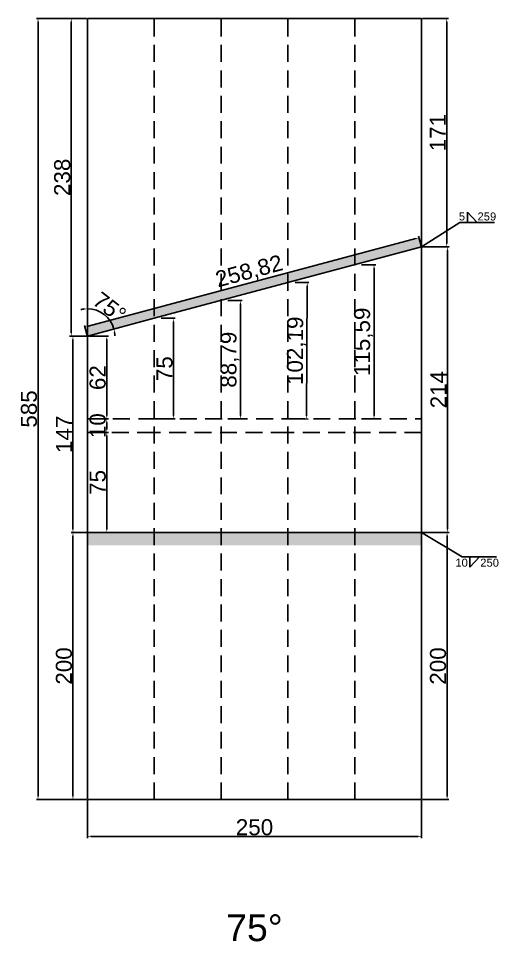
# Model space of a CAD drawing. Header units: millimetres. Extents: x 1455 to 24185, y -7314 to 4772.
# Drawn here: x 3769 to 4128, y -3964 to -3273 of the extents above; entities that cross this region are included whole.
import ezdxf

# ---------------------------------------------------------------- set-up
doc = ezdxf.new("R2010")
doc.units = ezdxf.units.MM
doc.linetypes.add('DASHED', pattern=[19.05, 12.7, -6.35])
doc.layers.add('尺寸标注', color=6, linetype='Continuous')
doc.layers.add('焊缝', color=250, linetype='Continuous')
doc.styles.get("Standard").update_dxf_attribs({"font": 'arial.ttf'})
doc.dimstyles.new('ISO-25-JHF', dxfattribs={"dimtxt": 12, "dimasz": 2.5, "dimexe": 1.25, "dimexo": 0.625, "dimtad": 1, "dimtxsty": 'Standard', "dimcen": 2.5, "dimadec": 0, "dimazin": 0, "dimtfac": 1, "dimtmove": 0, "dimatfit": 3, "dimfxl": 1, "dimarcsym": 0})

# ---------------------------------------------------------------- blocks, each defined once
blk = doc.blocks.new('*D501')
at = {"layer": 'Defpoints', "color": 0, "transparency": 16777216}
for p in [(3820.84, -3857.61), (4070.84, -3857.61), (4070.84, -3885.2)]:
    blk.add_point(p, dxfattribs=at)
at = {"layer": '尺寸标注', "color": 0, "lineweight": -2, "transparency": 16777216}
for p, q in [((3820.84, -3858.23), (3820.84, -3886.45)), ((4070.84, -3858.23), (4070.84, -3886.45)), ((3823.34, -3885.2), (4068.34, -3885.2))]:
    blk.add_line(p, q, dxfattribs=at)
at = {"layer": '尺寸标注', "color": 0, "transparency": 16777216}
for points in [[(3823.34, -3884.78), (3823.34, -3885.61), (3820.84, -3885.2)], [(4068.34, -3884.78), (4068.34, -3885.61), (4070.84, -3885.2)]]:
    blk.add_solid(points, dxfattribs=at)
at = {"layer": '尺寸标注', "color": 0, "transparency": 16777216, "insert": (3945.84, -3878.45), "char_height": 12, "attachment_point": 5}
blk.add_mtext('250', dxfattribs=at)
blk = doc.blocks.new('*D502')
at = {"layer": 'Defpoints', "color": 0, "transparency": 16777216}
for p in [(3820.84, -3510.61), (3810, -3657.61), (3820.84, -3657.61)]:
    blk.add_point(p, dxfattribs=at)
at = {"layer": '尺寸标注', "color": 0, "lineweight": -2, "transparency": 16777216}
for p, q in [((3820.21, -3510.61), (3808.75, -3510.61)), ((3810, -3513.11), (3810, -3655.11)), ((3820.21, -3657.61), (3808.75, -3657.61))]:
    blk.add_line(p, q, dxfattribs=at)
at = {"layer": '尺寸标注', "color": 0, "transparency": 16777216}
for points in [[(3809.58, -3513.11), (3810.42, -3513.11), (3810, -3510.61)], [(3809.58, -3655.11), (3810.42, -3655.11), (3810, -3657.61)]]:
    blk.add_solid(points, dxfattribs=at)
at = {"layer": '尺寸标注', "color": 0, "transparency": 16777216, "insert": (3803.35, -3584.11), "char_height": 12, "attachment_point": 5, "rotation": 90}
blk.add_mtext('147', dxfattribs=at)
blk = doc.blocks.new('*D490')
at = {"layer": 'Defpoints', "color": 0, "transparency": 16777216}
for p in [(3825.28, -3582.61), (3835.29, -3582.61), (3825.28, -3657.61)]:
    blk.add_point(p, dxfattribs=at)
at = {"layer": '尺寸标注', "color": 0, "lineweight": -2, "transparency": 16777216}
for p, q in [((3825.9, -3582.61), (3836.54, -3582.61)), ((3835.29, -3655.11), (3835.29, -3585.11)), ((3825.9, -3657.61), (3836.54, -3657.61))]:
    blk.add_line(p, q, dxfattribs=at)
at = {"layer": '尺寸标注', "color": 0, "transparency": 16777216}
for points in [[(3834.87, -3585.11), (3835.7, -3585.11), (3835.29, -3582.61)], [(3834.87, -3655.11), (3835.7, -3655.11), (3835.29, -3657.61)]]:
    blk.add_solid(points, dxfattribs=at)
at = {"layer": '尺寸标注', "color": 0, "transparency": 16777216, "insert": (3828.56, -3620.11), "char_height": 12, "attachment_point": 5, "rotation": 90}
blk.add_mtext('75', dxfattribs=at)
blk = doc.blocks.new('*D491')
at = {"layer": 'Defpoints', "color": 0, "transparency": 16777216}
for p in [(3825.28, -3572.61), (3835.29, -3572.61), (3825.28, -3582.61)]:
    blk.add_point(p, dxfattribs=at)
at = {"layer": '尺寸标注', "color": 0, "lineweight": -2, "transparency": 16777216}
for p, q in [((3825.9, -3572.61), (3836.54, -3572.61)), ((3835.29, -3580.11), (3835.29, -3575.11)), ((3825.9, -3582.61), (3836.54, -3582.61))]:
    blk.add_line(p, q, dxfattribs=at)
at = {"layer": '尺寸标注', "color": 0, "transparency": 16777216}
for points in [[(3834.87, -3575.11), (3835.7, -3575.11), (3835.29, -3572.61)], [(3834.87, -3580.11), (3835.7, -3580.11), (3835.29, -3582.61)]]:
    blk.add_solid(points, dxfattribs=at)
at = {"layer": '尺寸标注', "color": 0, "transparency": 16777216, "insert": (3828.53, -3577.61), "char_height": 12, "attachment_point": 5, "rotation": 90}
blk.add_mtext('10', dxfattribs=at)
blk = doc.blocks.new('*D492')
at = {"layer": 'Defpoints', "color": 0, "transparency": 16777216}
for p in [(3825.28, -3510.61), (3835.29, -3510.61), (3825.28, -3572.61)]:
    blk.add_point(p, dxfattribs=at)
at = {"layer": '尺寸标注', "color": 0, "lineweight": -2, "transparency": 16777216}
for p, q in [((3825.9, -3510.61), (3836.54, -3510.61)), ((3835.29, -3570.11), (3835.29, -3513.11)), ((3825.9, -3572.61), (3836.54, -3572.61))]:
    blk.add_line(p, q, dxfattribs=at)
at = {"layer": '尺寸标注', "color": 0, "transparency": 16777216}
for points in [[(3834.87, -3513.11), (3835.7, -3513.11), (3835.29, -3510.61)], [(3834.87, -3570.11), (3835.7, -3570.11), (3835.29, -3572.61)]]:
    blk.add_solid(points, dxfattribs=at)
at = {"layer": '尺寸标注', "color": 0, "transparency": 16777216, "insert": (3828.53, -3541.61), "char_height": 12, "attachment_point": 5, "rotation": 90}
blk.add_mtext('62', dxfattribs=at)
blk = doc.blocks.new('*D503')
at = {"layer": 'Defpoints', "color": 0, "transparency": 16777216}
for p in [(4070.84, -3443.62), (4090.2, -3443.62), (4070.84, -3657.61)]:
    blk.add_point(p, dxfattribs=at)
at = {"layer": '尺寸标注', "color": 0, "lineweight": -2, "transparency": 16777216}
for p, q in [((4071.46, -3443.62), (4091.45, -3443.62)), ((4090.2, -3655.11), (4090.2, -3446.12)), ((4071.46, -3657.61), (4091.45, -3657.61))]:
    blk.add_line(p, q, dxfattribs=at)
at = {"layer": '尺寸标注', "color": 0, "transparency": 16777216}
for points in [[(4089.78, -3446.12), (4090.61, -3446.12), (4090.2, -3443.62)], [(4089.78, -3655.11), (4090.61, -3655.11), (4090.2, -3657.61)]]:
    blk.add_solid(points, dxfattribs=at)
at = {"layer": '尺寸标注', "color": 0, "transparency": 16777216, "insert": (4083.55, -3550.61), "char_height": 12, "attachment_point": 5, "rotation": 90}
blk.add_mtext('214', dxfattribs=at)
blk = doc.blocks.new('*D493')
at = {"layer": 'Defpoints', "color": 0, "transparency": 16777216}
for p in [(3783.83, -3272.61), (3820.84, -3272.61), (3820.84, -3857.61)]:
    blk.add_point(p, dxfattribs=at)
at = {"layer": '尺寸标注', "color": 0, "lineweight": -2, "transparency": 16777216}
for p, q in [((3820.21, -3272.61), (3782.58, -3272.61)), ((3783.83, -3855.11), (3783.83, -3275.11)), ((3820.21, -3857.61), (3782.58, -3857.61))]:
    blk.add_line(p, q, dxfattribs=at)
at = {"layer": '尺寸标注', "color": 0, "transparency": 16777216}
for points in [[(3783.41, -3275.11), (3784.25, -3275.11), (3783.83, -3272.61)], [(3783.41, -3855.11), (3784.25, -3855.11), (3783.83, -3857.61)]]:
    blk.add_solid(points, dxfattribs=at)
at = {"layer": '尺寸标注', "color": 0, "transparency": 16777216, "insert": (3777.08, -3565.11), "char_height": 12, "attachment_point": 5, "rotation": 90}
blk.add_mtext('585', dxfattribs=at)
blk = doc.blocks.new('*D504')
at = {"layer": 'Defpoints', "color": 0, "transparency": 16777216}
for p in [(3820.84, -3272.61), (3808.75, -3510.61), (3820.84, -3510.61)]:
    blk.add_point(p, dxfattribs=at)
at = {"layer": '尺寸标注', "color": 0, "lineweight": -2, "transparency": 16777216}
for p, q in [((3820.21, -3272.61), (3807.5, -3272.61)), ((3808.75, -3275.11), (3808.75, -3508.11)), ((3820.21, -3510.61), (3807.5, -3510.61))]:
    blk.add_line(p, q, dxfattribs=at)
at = {"layer": '尺寸标注', "color": 0, "transparency": 16777216}
for points in [[(3808.33, -3275.11), (3809.17, -3275.11), (3808.75, -3272.61)], [(3808.33, -3508.11), (3809.17, -3508.11), (3808.75, -3510.61)]]:
    blk.add_solid(points, dxfattribs=at)
at = {"layer": '尺寸标注', "color": 0, "transparency": 16777216, "insert": (3801.99, -3391.61), "char_height": 12, "attachment_point": 5, "rotation": 90}
blk.add_mtext('238', dxfattribs=at)
blk = doc.blocks.new('*D507')
at = {"layer": 'Defpoints', "color": 0, "transparency": 16777216}
for p in [(4069.01, -3436.81), (4070.84, -3443.62), (3820.84, -3510.61)]:
    blk.add_point(p, dxfattribs=at)
at = {"layer": '尺寸标注', "color": 0, "lineweight": -2, "transparency": 16777216}
for p, q in [((4070.67, -3443.02), (4068.69, -3435.6)), ((3821.43, -3503.15), (4066.6, -3437.46)), ((3820.67, -3510), (3818.69, -3502.59))]:
    blk.add_line(p, q, dxfattribs=at)
at = {"layer": '尺寸标注', "color": 0, "transparency": 16777216}
for points in [[(4066.49, -3437.05), (4066.7, -3437.86), (4069.01, -3436.81)], [(3821.32, -3502.75), (3821.53, -3503.55), (3819.01, -3503.8)]]:
    blk.add_solid(points, dxfattribs=at)
at = {"layer": '尺寸标注', "color": 0, "transparency": 16777216, "insert": (3941.98, -3462.73), "char_height": 12, "attachment_point": 5, "rotation": 15}
blk.add_mtext('258,82', dxfattribs=at)
blk = doc.blocks.new('*D497')
at = {"layer": 'Defpoints', "color": 0, "transparency": 16777216}
for p in [(3810, -3657.61), (3810, -3857.61), (3810, -3857.61)]:
    blk.add_point(p, dxfattribs=at)
at = {"layer": '尺寸标注', "color": 0, "lineweight": -2, "transparency": 16777216}
for p, q in [((3810, -3660.11), (3810, -3855.11)), ((3810.62, -3657.61), (3811.25, -3657.61)), ((3810.62, -3857.61), (3811.25, -3857.61))]:
    blk.add_line(p, q, dxfattribs=at)
at = {"layer": '尺寸标注', "color": 0, "transparency": 16777216}
for points in [[(3809.58, -3660.11), (3810.42, -3660.11), (3810, -3657.61)], [(3809.58, -3855.11), (3810.42, -3855.11), (3810, -3857.61)]]:
    blk.add_solid(points, dxfattribs=at)
at = {"layer": '尺寸标注', "color": 0, "transparency": 16777216, "insert": (3803.25, -3757.61), "char_height": 12, "attachment_point": 5, "rotation": 90}
blk.add_mtext('200', dxfattribs=at)
blk = doc.blocks.new('*D511')
at = {"layer": 'Defpoints', "color": 0, "transparency": 16777216}
for p in [(4070.84, -3272.61), (4070.84, -3443.62), (4089.67, -3443.62)]:
    blk.add_point(p, dxfattribs=at)
at = {"layer": '尺寸标注', "color": 0, "lineweight": -2, "transparency": 16777216}
for p, q in [((4071.46, -3272.61), (4090.92, -3272.61)), ((4089.67, -3275.11), (4089.67, -3441.12)), ((4071.46, -3443.62), (4090.92, -3443.62))]:
    blk.add_line(p, q, dxfattribs=at)
at = {"layer": '尺寸标注', "color": 0, "transparency": 16777216}
for points in [[(4089.26, -3275.11), (4090.09, -3275.11), (4089.67, -3272.61)], [(4089.26, -3441.12), (4090.09, -3441.12), (4089.67, -3443.62)]]:
    blk.add_solid(points, dxfattribs=at)
at = {"layer": '尺寸标注', "color": 0, "transparency": 16777216, "insert": (4083.02, -3358.11), "char_height": 12, "attachment_point": 5, "rotation": 90}
blk.add_mtext('171', dxfattribs=at)
blk = doc.blocks.new('*D512')
at = {"layer": 'Defpoints', "color": 0, "transparency": 16777216}
for p in [(4070.84, -3657.61), (4070.84, -3857.61), (4089.99, -3857.61)]:
    blk.add_point(p, dxfattribs=at)
at = {"layer": '尺寸标注', "color": 0, "lineweight": -2, "transparency": 16777216}
for p, q in [((4071.46, -3657.61), (4091.24, -3657.61)), ((4089.99, -3660.11), (4089.99, -3855.11)), ((4071.46, -3857.61), (4091.24, -3857.61))]:
    blk.add_line(p, q, dxfattribs=at)
at = {"layer": '尺寸标注', "color": 0, "transparency": 16777216}
for points in [[(4089.57, -3660.11), (4090.4, -3660.11), (4089.99, -3657.61)], [(4089.57, -3855.11), (4090.4, -3855.11), (4089.99, -3857.61)]]:
    blk.add_solid(points, dxfattribs=at)
at = {"layer": '尺寸标注', "color": 0, "transparency": 16777216, "insert": (4083.24, -3757.61), "char_height": 12, "attachment_point": 5, "rotation": 90}
blk.add_mtext('200', dxfattribs=at)
blk = doc.blocks.new('*D516')
at = {"layer": 'Defpoints', "color": 0, "transparency": 16777216}
for p in [(3820.84, -3272.61), (4070.84, -3443.62), (3836.57, -3497.4), (3820.84, -3510.61), (3820.84, -3857.61)]:
    blk.add_point(p, dxfattribs=at)
at = {"layer": '尺寸标注', "color": 0, "lineweight": -2, "transparency": 16777216}
for start, end in [(96.97799, 103.95598), (15, 90), (1.04402, 8.02201)]:
    blk.add_arc((3820.84, -3510.61), 20.54, start, end, dxfattribs=at)
at = {"layer": '尺寸标注', "color": 0, "transparency": 16777216}
for points in [[(3818.32, -3489.8), (3818.37, -3490.64), (3820.84, -3490.07)], [(3840.77, -3507.82), (3841.58, -3507.66), (3840.68, -3505.29)]]:
    blk.add_solid(points, dxfattribs=at)
at = {"layer": '尺寸标注', "color": 0, "transparency": 16777216, "insert": (3837.44, -3488.97), "char_height": 12, "attachment_point": 5, "rotation": 322.5}
blk.add_mtext('75°', dxfattribs=at)
blk = doc.blocks.new('*D543')
at = {"layer": 'Defpoints', "color": 0, "transparency": 16777216}
for p in [(4025.28, -3457.02), (4035.29, -3457.02), (4025.28, -3572.61)]:
    blk.add_point(p, dxfattribs=at)
at = {"layer": '尺寸标注', "color": 0, "lineweight": -2, "transparency": 16777216}
for p, q in [((4025.9, -3457.02), (4036.54, -3457.02)), ((4035.29, -3570.11), (4035.29, -3459.52)), ((4025.9, -3572.61), (4036.54, -3572.61))]:
    blk.add_line(p, q, dxfattribs=at)
at = {"layer": '尺寸标注', "color": 0, "transparency": 16777216}
for points in [[(4034.87, -3459.52), (4035.7, -3459.52), (4035.29, -3457.02)], [(4034.87, -3570.11), (4035.7, -3570.11), (4035.29, -3572.61)]]:
    blk.add_solid(points, dxfattribs=at)
at = {"layer": '尺寸标注', "color": 0, "transparency": 16777216, "insert": (4027.45, -3514.81), "char_height": 12, "attachment_point": 5, "rotation": 90}
blk.add_mtext('115,59', dxfattribs=at)
blk = doc.blocks.new('*D544')
at = {"layer": 'Defpoints', "color": 0, "transparency": 16777216}
for p in [(3875.28, -3497.21), (3885.29, -3497.21), (3875.28, -3572.61)]:
    blk.add_point(p, dxfattribs=at)
at = {"layer": '尺寸标注', "color": 0, "lineweight": -2, "transparency": 16777216}
for p, q in [((3875.9, -3497.21), (3886.54, -3497.21)), ((3885.29, -3570.11), (3885.29, -3499.71)), ((3875.9, -3572.61), (3886.54, -3572.61))]:
    blk.add_line(p, q, dxfattribs=at)
at = {"layer": '尺寸标注', "color": 0, "transparency": 16777216}
for points in [[(3884.87, -3499.71), (3885.7, -3499.71), (3885.29, -3497.21)], [(3884.87, -3570.11), (3885.7, -3570.11), (3885.29, -3572.61)]]:
    blk.add_solid(points, dxfattribs=at)
at = {"layer": '尺寸标注', "color": 0, "transparency": 16777216, "insert": (3878.56, -3534.91), "char_height": 12, "attachment_point": 5, "rotation": 90}
blk.add_mtext('75', dxfattribs=at)
blk = doc.blocks.new('*D545')
at = {"layer": 'Defpoints', "color": 0, "transparency": 16777216}
for p in [(3925.28, -3483.81), (3935.29, -3483.81), (3925.28, -3572.61)]:
    blk.add_point(p, dxfattribs=at)
at = {"layer": '尺寸标注', "color": 0, "lineweight": -2, "transparency": 16777216}
for p, q in [((3925.9, -3483.81), (3936.54, -3483.81)), ((3935.29, -3570.11), (3935.29, -3486.31)), ((3925.9, -3572.61), (3936.54, -3572.61))]:
    blk.add_line(p, q, dxfattribs=at)
at = {"layer": '尺寸标注', "color": 0, "transparency": 16777216}
for points in [[(3934.87, -3486.31), (3935.7, -3486.31), (3935.29, -3483.81)], [(3934.87, -3570.11), (3935.7, -3570.11), (3935.29, -3572.61)]]:
    blk.add_solid(points, dxfattribs=at)
at = {"layer": '尺寸标注', "color": 0, "transparency": 16777216, "insert": (3927.45, -3528.21), "char_height": 12, "attachment_point": 5, "rotation": 90}
blk.add_mtext('88,79', dxfattribs=at)
blk = doc.blocks.new('*D578')
at = {"layer": 'Defpoints', "color": 0, "transparency": 16777216}
for p in [(3975.77, -3470.42), (3985.35, -3470.46), (3975.28, -3572.61)]:
    blk.add_point(p, dxfattribs=at)
at = {"layer": '尺寸标注', "color": 0, "lineweight": -2, "transparency": 16777216}
for p, q in [((3976.39, -3470.42), (3986.6, -3470.47)), ((3984.87, -3570.15), (3985.34, -3472.96)), ((3975.9, -3572.61), (3986.11, -3572.66))]:
    blk.add_line(p, q, dxfattribs=at)
at = {"layer": '尺寸标注', "color": 0, "transparency": 16777216}
for points in [[(3984.92, -3472.96), (3985.75, -3472.96), (3985.35, -3470.46)], [(3984.46, -3570.15), (3985.29, -3570.16), (3984.86, -3572.65)]]:
    blk.add_solid(points, dxfattribs=at)
at = {"layer": '尺寸标注', "color": 0, "transparency": 16777216, "insert": (3977.27, -3521.52), "char_height": 12, "attachment_point": 5, "rotation": 89.72604}
blk.add_mtext('102,19', dxfattribs=at)

msp = doc.modelspace()

# ---------------------------------------------------------------- hatches: boundary and pattern name
at = {"layer": '焊缝'}
h = msp.add_hatch(color=250, dxfattribs=at)
h.dxf.hatch_style = 1
h.paths.add_polyline_path([(3820.836, -3503.619), (3820.836, -3510.608), (4070.836, -3443.62), (4070.836, -3436.982)])
h = msp.add_hatch(color=250, dxfattribs=at)
h.dxf.hatch_style = 1
h.paths.add_polyline_path([(3820.836, -3657.178), (3820.836, -3667.178), (4070.836, -3667.178), (4070.836, -3657.178)])

# ---------------------------------------------------------------- linework, layer by layer
for p, q in [((3820.836, -3857.608), (3820.836, -3272.608)), ((3820.836, -3272.608), (4070.836, -3272.608)), ((4070.836, -3272.608), (4070.836, -3857.608)), ((4070.836, -3857.608), (4070.836, -3272.608)), ((3970.836, -3470.415), (4070.836, -3443.62)), ((3870.836, -3497.21), (3970.836, -3470.415)), ((3820.836, -3510.608), (3870.836, -3497.21)), ((3870.836, -3657.608), (3820.836, -3657.608)), ((3970.836, -3657.608), (3870.836, -3657.608)), ((4070.836, -3657.608), (3970.836, -3657.608)), ((3870.836, -3857.608), (3820.836, -3857.608)), ((3970.836, -3857.608), (3870.836, -3857.608)), ((4070.836, -3857.608), (3970.836, -3857.608))]:
    msp.add_line(p, q)
at = {"linetype": 'DASHED'}
for p, q in [((3870.836, -3857.608), (3870.836, -3272.608)), ((3920.836, -3857.608), (3920.836, -3272.608)), ((3970.836, -3857.608), (3970.836, -3272.608)), ((4020.836, -3857.608), (4020.836, -3272.608)), ((3820.836, -3572.608), (3870.836, -3572.608)), ((3870.836, -3572.608), (3970.836, -3572.608)), ((3970.836, -3572.608), (4070.836, -3572.608)), ((3870.836, -3582.608), (3820.836, -3582.608)), ((3970.836, -3582.608), (3870.836, -3582.608)), ((4070.836, -3582.608), (3970.836, -3582.608))]:
    msp.add_line(p, q, dxfattribs=at)
at = {"layer": '尺寸标注'}
for p, q in [((4105.243, -3425.431), (4105.243, -3417.666)), ((4105.243, -3417.666), (4112.475, -3425.431)), ((4070.836, -3443.62), (4099.593, -3425.431)), ((4125.356, -3425.431), (4099.593, -3425.431)), ((3832.095, -3510.608), (3818.76, -3510.608)), ((4070.836, -3657.608), (4101.286, -3675.797)), ((4127.049, -3675.797), (4101.286, -3675.797)), ((4106.936, -3675.797), (4106.936, -3683.562)), ((4106.936, -3683.562), (4114.167, -3675.797))]:
    msp.add_line(p, q, dxfattribs=at)

# ---------------------------------------------------------------- texts
at = {"insert": (3924.695, -3943.714), "char_height": 20, "attachment_point": 1}
msp.add_mtext_dynamic_manual_height_columns('75° ', width=70.10425, gutter_width=12.5, heights=[0], dxfattribs=at)
at = {"layer": '尺寸标注', "char_height": 6}
for s, insert, attachment_point in [('5    259', (4098.773, -3417.913), 1), ('10    250', (4096.179, -3683.315), 7)]:
    msp.add_mtext_dynamic_manual_height_columns(s, width=68.30832, gutter_width=12.5, heights=[0], dxfattribs=dict(at, insert=insert, attachment_point=attachment_point))

# ---------------------------------------------------------------- dimensions: what is measured, and where the dimension line sits
at = {"layer": '尺寸标注'}
for p1, p2, distance, picture, middle in [((3820.836, -3857.608), (3820.836, -3272.608), 37.005, '*D493', (3777.079, -3565.108)), ((3820.836, -3272.608), (3820.836, -3510.608), -12.087, '*D504', (3801.993, -3391.608)), ((3820.836, -3510.608), (4070.836, -3443.62), 7.052, '*D507', (3941.982, -3462.733)), ((4025.277, -3572.608), (4025.277, -3457.018), -10.009, '*D543', (4027.45, -3514.813)), ((3975.277, -3572.608), (3975.766, -3470.415), -9.584, '*D578', (3977.269, -3521.52)), ((3925.2769, -3572.6076), (3925.2769, -3483.8127), -10.0094, '*D545', (3927.4498, -3528.2102)), ((3820.836, -3510.608), (3820.836, -3657.608), -10.837, '*D502', (3803.349, -3584.108)), ((3825.277, -3572.608), (3825.277, -3510.608), -10.009, '*D492', (3828.534, -3541.608)), ((3825.277, -3657.608), (3825.277, -3582.608), -10.009, '*D490', (3828.559, -3620.108)), ((3809.999, -3657.608), (3809.999, -3857.608), 0, '*D497', (3803.247, -3757.608)), ((4070.836, -3657.608), (4070.836, -3857.608), 19.151, '*D512', (4083.235, -3757.608)), ((3820.836, -3857.608), (4070.836, -3857.608), -27.59, '*D501', (3945.836, -3878.446))]:
    dim = msp.add_aligned_dim(p1=p1, p2=p2, distance=distance, dimstyle='ISO-25-JHF', dxfattribs=at)
    dim.commit()
    dim.dimension.update_dxf_attribs({"geometry": picture, "text_midpoint": middle})
dim = msp.add_angular_dim_2l(base=(3836.57, -3497.405), line1=((3820.836, -3857.608), (3820.836, -3272.608)), line2=((3820.836, -3510.608), (4070.836, -3443.62)), dimstyle='ISO-25-JHF', dxfattribs=at)
dim.commit()
dim.dimension.update_dxf_attribs({"geometry": '*D516', "text_midpoint": (3837.435, -3488.975)})
for p1, p2, distance, text, picture, middle in [((4070.836, -3272.608), (4070.836, -3443.62), 18.836, '171', '*D511', (4083.023, -3358.114)), ((4070.836, -3657.608), (4070.836, -3443.62), -19.36, '214', '*D503', (4083.546, -3550.614)), ((3875.277, -3572.608), (3875.277, -3497.21), -10.009, '75', '*D544', (3878.559, -3534.909))]:
    dim = msp.add_aligned_dim(p1=p1, p2=p2, distance=distance, text=text, dimstyle='ISO-25-JHF', dxfattribs=at)
    dim.commit()
    dim.dimension.update_dxf_attribs({"geometry": picture, "text_midpoint": middle})
dim = msp.add_linear_dim(base=(3835.286, -3572.608), p1=(3825.277, -3582.608), p2=(3825.277, -3572.608), angle=90, dimstyle='ISO-25-JHF', dxfattribs=at)
dim.commit()
dim.dimension.update_dxf_attribs({"geometry": '*D491', "text_midpoint": (3835.286, -3577.608), "dimtype": 161})

doc.saveas('drawing.dxf')
